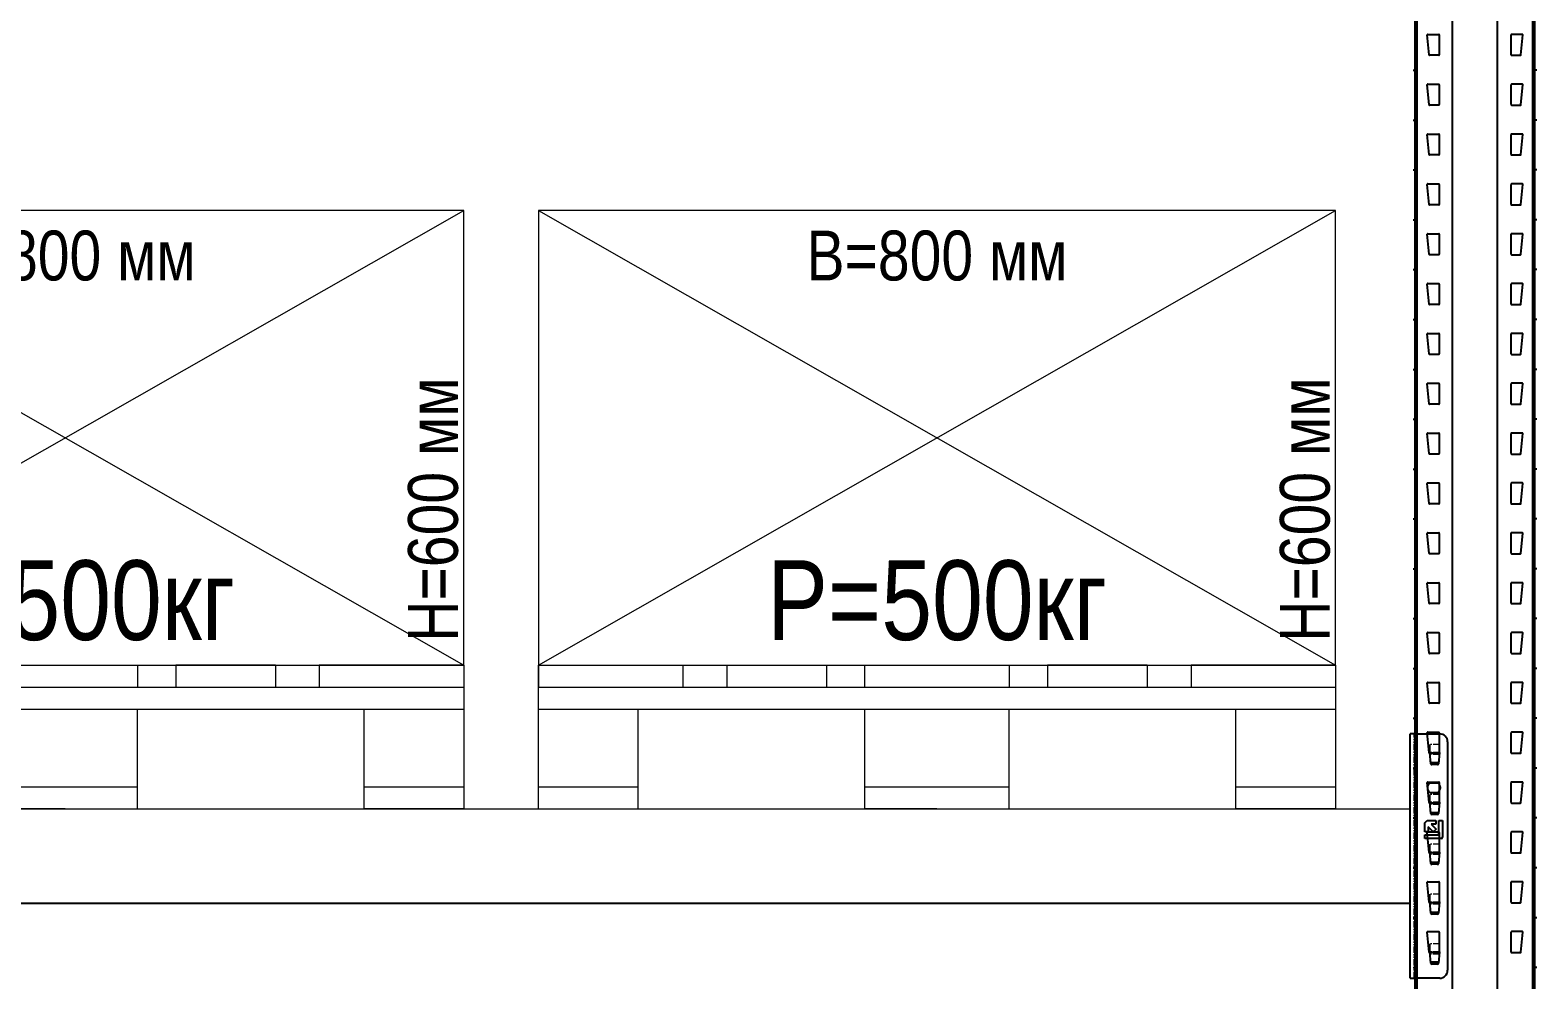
# Model space of a CAD drawing. Header units: millimetres. Extents: x 2140 to 223837, y 2113 to 170313.
# Drawn here: x 221422 to 222934, y 119832 to 120785 of the extents above; entities that cross this region are included whole.
import ezdxf

# ---------------------------------------------------------------- set-up
doc = ezdxf.new("R2010")
doc.units = ezdxf.units.MM
doc.linetypes.add('PHANTOM', pattern=[12.7, 6.35, -1.27, 1.27, -1.27, 1.27, -1.27])
for name, color, linetype, lineweight in [('1.Балка', 5, 'Continuous', 0), ('20.Груз', 7, 'Continuous', 0), ('25.Размера', 7, 'Continuous', 0), ('37.Паллеты', 32, 'Continuous', 0), ('7.Поддон', 32, 'Continuous', 0)]:
    doc.layers.add(name, color=color, linetype=linetype, lineweight=lineweight)
doc.layers.add('2.Стойка', color=7, linetype='Continuous')
doc.styles.add('Arial Narrow', font='ARIALN.TTF')
doc.styles.add('GOST', font='isocpeur.ttf')
doc.styles.add('Курсив', font='isocpeui.ttf')
doc.dimstyles.new('80', dxfattribs={"dimtxt": 80, "dimasz": 80, "dimexe": 0.18, "dimexo": 0, "dimgap": 20, "dimtad": 1, "dimdec": 0, "dimzin": 0, "dimdsep": 46, "dimtxsty": 'Курсив', "dimcen": 0.09, "dimadec": 0, "dimazin": 0, "dimtfac": 1, "dimtdec": 0, "dimtofl": 0, "dimtmove": 0, "dimatfit": 3, "dimfxl": 0.18, "dimtolj": 1, "dimtzin": 0, "dimarcsym": 0})
doc.dimstyles.new('blok40', dxfattribs={"dimtxt": 40, "dimasz": 80, "dimexe": 0.18, "dimexo": 0, "dimgap": 5, "dimtad": 1, "dimtoh": 1, "dimdec": 0, "dimzin": 0, "dimdsep": 46, "dimtxsty": 'GOST', "dimblk": 'NONE', "dimcen": 0.09, "dimse1": 1, "dimse2": 1, "dimsd1": 1, "dimsd2": 1, "dimadec": 0, "dimazin": 0, "dimtfac": 1, "dimtdec": 0, "dimtofl": 0, "dimtmove": 0, "dimatfit": 2, "dimldrblk": 'NONE', "dimfxl": 0.18, "dimtolj": 1, "dimtzin": 0, "dimarcsym": 0})

# ---------------------------------------------------------------- blocks, each defined once
blk = doc.blocks.new('*U494')
at = {"layer": '2.Стойка', "color": 0, "linetype": 'ByBlock'}
for p, q in [((-120, 0), (-120, 12200)), ((-118, 0), (-118, 12200)), ((-82.7, 0), (-82.7, 12200)), ((-37.3, 0), (-37.3, 12200)), ((-2, 0), (-2, 12200)), ((0, 0), (0, 12200)), ((-106.1, 11030.5), (-108, 11050.5)), ((-107.5, 11051), (-96.5, 11051)), ((-96, 11050.5), (-96, 11030.5)), ((-24, 11050.5), (-24, 11030.5)), ((-12.5, 11051), (-23.5, 11051)), ((-13.9, 11030.5), (-12, 11050.5)), ((-96.5, 11030), (-105.6, 11030)), ((-23.5, 11030), (-14.4, 11030)), ((-122, 11015), (-118, 11015)), ((-120, 11020.5), (-118, 11020.5)), ((-120, 11009.5), (-118, 11009.5)), ((0, 11020.5), (-2, 11020.5)), ((2, 11015), (-2, 11015)), ((0, 11009.5), (-2, 11009.5)), ((-106.1, 10980.5), (-108, 11000.5)), ((-107.5, 11001), (-96.5, 11001)), ((-96, 11000.5), (-96, 10980.5)), ((-24, 11000.5), (-24, 10980.5)), ((-12.5, 11001), (-23.5, 11001)), ((-13.9, 10980.5), (-12, 11000.5)), ((-96.5, 10980), (-105.6, 10980)), ((-23.5, 10980), (-14.4, 10980)), ((-122, 10965), (-118, 10965)), ((-120, 10970.5), (-118, 10970.5)), ((0, 10970.5), (-2, 10970.5)), ((2, 10965), (-2, 10965)), ((-120, 10959.5), (-118, 10959.5)), ((-106.1, 10930.5), (-108, 10950.5)), ((-107.5, 10951), (-96.5, 10951)), ((-96, 10950.5), (-96, 10930.5)), ((-24, 10950.5), (-24, 10930.5)), ((-12.5, 10951), (-23.5, 10951)), ((-13.9, 10930.5), (-12, 10950.5)), ((0, 10959.5), (-2, 10959.5)), ((-120, 10920.5), (-118, 10920.5)), ((-96.5, 10930), (-105.6, 10930)), ((-23.5, 10930), (-14.4, 10930)), ((0, 10920.5), (-2, 10920.5)), ((-122, 10915), (-118, 10915)), ((-120, 10909.5), (-118, 10909.5)), ((2, 10915), (-2, 10915)), ((0, 10909.5), (-2, 10909.5)), ((-106.1, 10880.5), (-108, 10900.5)), ((-107.5, 10901), (-96.5, 10901)), ((-96, 10900.5), (-96, 10880.5)), ((-24, 10900.5), (-24, 10880.5)), ((-12.5, 10901), (-23.5, 10901)), ((-13.9, 10880.5), (-12, 10900.5)), ((-96.5, 10880), (-105.6, 10880)), ((-23.5, 10880), (-14.4, 10880)), ((-122, 10865), (-118, 10865)), ((-120, 10870.5), (-118, 10870.5)), ((-120, 10859.5), (-118, 10859.5)), ((0, 10870.5), (-2, 10870.5)), ((2, 10865), (-2, 10865)), ((0, 10859.5), (-2, 10859.5)), ((-106.1, 10830.5), (-108, 10850.5)), ((-107.5, 10851), (-96.5, 10851)), ((-96, 10850.5), (-96, 10830.5)), ((-24, 10850.5), (-24, 10830.5)), ((-12.5, 10851), (-23.5, 10851)), ((-13.9, 10830.5), (-12, 10850.5)), ((-96.5, 10830), (-105.6, 10830)), ((-23.5, 10830), (-14.4, 10830)), ((-122, 10815), (-118, 10815)), ((-120, 10820.5), (-118, 10820.5)), ((0, 10820.5), (-2, 10820.5)), ((2, 10815), (-2, 10815)), ((-120, 10809.5), (-118, 10809.5)), ((-106.1, 10780.5), (-108, 10800.5)), ((-107.5, 10801), (-96.5, 10801)), ((-96, 10800.5), (-96, 10780.5)), ((-24, 10800.5), (-24, 10780.5)), ((-12.5, 10801), (-23.5, 10801)), ((-13.9, 10780.5), (-12, 10800.5)), ((0, 10809.5), (-2, 10809.5)), ((-120, 10770.5), (-118, 10770.5)), ((-96.5, 10780), (-105.6, 10780)), ((-23.5, 10780), (-14.4, 10780)), ((0, 10770.5), (-2, 10770.5)), ((-122, 10765), (-118, 10765)), ((-120, 10759.5), (-118, 10759.5)), ((2, 10765), (-2, 10765)), ((0, 10759.5), (-2, 10759.5)), ((-106.1, 10730.5), (-108, 10750.5)), ((-107.5, 10751), (-96.5, 10751)), ((-96, 10750.5), (-96, 10730.5)), ((-24, 10750.5), (-24, 10730.5)), ((-12.5, 10751), (-23.5, 10751)), ((-13.9, 10730.5), (-12, 10750.5)), ((-96.5, 10730), (-105.6, 10730)), ((-23.5, 10730), (-14.4, 10730)), ((-122, 10715), (-118, 10715)), ((-120, 10720.5), (-118, 10720.5)), ((-120, 10709.5), (-118, 10709.5)), ((0, 10720.5), (-2, 10720.5)), ((2, 10715), (-2, 10715)), ((0, 10709.5), (-2, 10709.5)), ((-106.1, 10680.5), (-108, 10700.5)), ((-107.5, 10701), (-96.5, 10701)), ((-96, 10700.5), (-96, 10680.5)), ((-24, 10700.5), (-24, 10680.5)), ((-12.5, 10701), (-23.5, 10701)), ((-13.9, 10680.5), (-12, 10700.5)), ((-96.5, 10680), (-105.6, 10680)), ((-23.5, 10680), (-14.4, 10680)), ((-122, 10665), (-118, 10665)), ((-120, 10670.5), (-118, 10670.5)), ((0, 10670.5), (-2, 10670.5)), ((2, 10665), (-2, 10665)), ((-120, 10659.5), (-118, 10659.5)), ((-106.1, 10630.5), (-108, 10650.5)), ((-107.5, 10651), (-96.5, 10651)), ((-96, 10650.5), (-96, 10630.5)), ((-24, 10650.5), (-24, 10630.5)), ((-12.5, 10651), (-23.5, 10651)), ((-13.9, 10630.5), (-12, 10650.5)), ((0, 10659.5), (-2, 10659.5)), ((-120, 10620.5), (-118, 10620.5)), ((-96.5, 10630), (-105.6, 10630)), ((-23.5, 10630), (-14.4, 10630)), ((0, 10620.5), (-2, 10620.5)), ((-122, 10615), (-118, 10615)), ((-120, 10609.5), (-118, 10609.5)), ((-106.1, 10580.5), (-108, 10600.5)), ((-107.5, 10601), (-96.5, 10601)), ((-96, 10600.5), (-96, 10580.5)), ((-24, 10600.5), (-24, 10580.5)), ((-12.5, 10601), (-23.5, 10601)), ((-13.9, 10580.5), (-12, 10600.5)), ((2, 10615), (-2, 10615)), ((0, 10609.5), (-2, 10609.5)), ((-120, 10570.5), (-118, 10570.5)), ((-96.5, 10580), (-105.6, 10580)), ((-23.5, 10580), (-14.4, 10580)), ((0, 10570.5), (-2, 10570.5)), ((-122, 10565), (-118, 10565)), ((-120, 10559.5), (-118, 10559.5)), ((2, 10565), (-2, 10565)), ((0, 10559.5), (-2, 10559.5)), ((-106.1, 10530.5), (-108, 10550.5)), ((-107.5, 10551), (-96.5, 10551)), ((-96, 10550.5), (-96, 10530.5)), ((-24, 10550.5), (-24, 10530.5)), ((-12.5, 10551), (-23.5, 10551)), ((-13.9, 10530.5), (-12, 10550.5)), ((-96.5, 10530), (-105.6, 10530)), ((-23.5, 10530), (-14.4, 10530)), ((-122, 10515), (-118, 10515)), ((-120, 10520.5), (-118, 10520.5)), ((0, 10520.5), (-2, 10520.5)), ((2, 10515), (-2, 10515)), ((-120, 10509.5), (-118, 10509.5)), ((-106.1, 10480.5), (-108, 10500.5)), ((-107.5, 10501), (-96.5, 10501)), ((-96, 10500.5), (-96, 10480.5)), ((-24, 10500.5), (-24, 10480.5)), ((-12.5, 10501), (-23.5, 10501)), ((-13.9, 10480.5), (-12, 10500.5)), ((0, 10509.5), (-2, 10509.5)), ((-96.5, 10480), (-105.6, 10480)), ((-23.5, 10480), (-14.4, 10480)), ((-122, 10465), (-118, 10465)), ((-120, 10470.5), (-118, 10470.5)), ((0, 10470.5), (-2, 10470.5)), ((2, 10465), (-2, 10465)), ((-120, 10459.5), (-118, 10459.5)), ((-106.1, 10430.5), (-108, 10450.5)), ((-107.5, 10451), (-96.5, 10451)), ((-96, 10450.5), (-96, 10430.5)), ((-24, 10450.5), (-24, 10430.5)), ((-12.5, 10451), (-23.5, 10451)), ((-13.9, 10430.5), (-12, 10450.5)), ((0, 10459.5), (-2, 10459.5)), ((-120, 10420.5), (-118, 10420.5)), ((-96.5, 10430), (-105.6, 10430)), ((-23.5, 10430), (-14.4, 10430)), ((0, 10420.5), (-2, 10420.5)), ((-122, 10415), (-118, 10415)), ((-120, 10409.5), (-118, 10409.5)), ((2, 10415), (-2, 10415)), ((0, 10409.5), (-2, 10409.5)), ((-106.1, 10380.5), (-108, 10400.5)), ((-107.5, 10401), (-96.5, 10401)), ((-96, 10400.5), (-96, 10380.5)), ((-24, 10400.5), (-24, 10380.5)), ((-12.5, 10401), (-23.5, 10401)), ((-13.9, 10380.5), (-12, 10400.5)), ((-96.5, 10380), (-105.6, 10380)), ((-23.5, 10380), (-14.4, 10380)), ((-122, 10365), (-118, 10365)), ((-120, 10370.5), (-118, 10370.5)), ((-120, 10359.5), (-118, 10359.5)), ((0, 10370.5), (-2, 10370.5)), ((2, 10365), (-2, 10365)), ((0, 10359.5), (-2, 10359.5)), ((-106.1, 10330.5), (-108, 10350.5)), ((-107.5, 10351), (-96.5, 10351)), ((-96, 10350.5), (-96, 10330.5)), ((-24, 10350.5), (-24, 10330.5)), ((-12.5, 10351), (-23.5, 10351)), ((-13.9, 10330.5), (-12, 10350.5)), ((-96.5, 10330), (-105.6, 10330)), ((-23.5, 10330), (-14.4, 10330)), ((-122, 10315), (-118, 10315)), ((-120, 10320.5), (-118, 10320.5)), ((0, 10320.5), (-2, 10320.5)), ((2, 10315), (-2, 10315)), ((-120, 10309.5), (-118, 10309.5)), ((-106.1, 10280.5), (-108, 10300.5)), ((-107.5, 10301), (-96.5, 10301)), ((-96, 10300.5), (-96, 10280.5)), ((-24, 10300.5), (-24, 10280.5)), ((-12.5, 10301), (-23.5, 10301)), ((-13.9, 10280.5), (-12, 10300.5)), ((0, 10309.5), (-2, 10309.5)), ((-120, 10270.5), (-118, 10270.5)), ((-96.5, 10280), (-105.6, 10280)), ((-23.5, 10280), (-14.4, 10280)), ((0, 10270.5), (-2, 10270.5)), ((-122, 10265), (-118, 10265)), ((-120, 10259.5), (-118, 10259.5)), ((2, 10265), (-2, 10265)), ((0, 10259.5), (-2, 10259.5)), ((-106.1, 10230.5), (-108, 10250.5)), ((-107.5, 10251), (-96.5, 10251)), ((-96, 10250.5), (-96, 10230.5)), ((-24, 10250.5), (-24, 10230.5)), ((-12.5, 10251), (-23.5, 10251)), ((-13.9, 10230.5), (-12, 10250.5)), ((-96.5, 10230), (-105.6, 10230)), ((-23.5, 10230), (-14.4, 10230)), ((-122, 10215), (-118, 10215)), ((-120, 10220.5), (-118, 10220.5)), ((-120, 10209.5), (-118, 10209.5)), ((0, 10220.5), (-2, 10220.5)), ((2, 10215), (-2, 10215)), ((0, 10209.5), (-2, 10209.5)), ((-106.1, 10180.5), (-108, 10200.5)), ((-107.5, 10201), (-96.5, 10201)), ((-96, 10200.5), (-96, 10180.5)), ((-24, 10200.5), (-24, 10180.5)), ((-12.5, 10201), (-23.5, 10201)), ((-13.9, 10180.5), (-12, 10200.5)), ((-96.5, 10180), (-105.6, 10180)), ((-23.5, 10180), (-14.4, 10180)), ((-122, 10165), (-118, 10165)), ((-120, 10170.5), (-118, 10170.5)), ((0, 10170.5), (-2, 10170.5)), ((2, 10165), (-2, 10165)), ((-120, 10159.5), (-118, 10159.5)), ((-106.1, 10130.5), (-108, 10150.5)), ((-107.5, 10151), (-96.5, 10151)), ((-96, 10150.5), (-96, 10130.5)), ((-24, 10150.5), (-24, 10130.5)), ((-12.5, 10151), (-23.5, 10151)), ((-13.9, 10130.5), (-12, 10150.5)), ((0, 10159.5), (-2, 10159.5)), ((-120, 10120.5), (-118, 10120.5)), ((-96.5, 10130), (-105.6, 10130)), ((-23.5, 10130), (-14.4, 10130)), ((0, 10120.5), (-2, 10120.5)), ((-122, 10115), (-118, 10115)), ((-120, 10109.5), (-118, 10109.5)), ((2, 10115), (-2, 10115)), ((0, 10109.5), (-2, 10109.5))]:
    blk.add_line(p, q, dxfattribs=at)
for centre, start, end in [((-107.5, 11050.5), 90, 185.4403), ((-96.5, 11050.5), 0, 90), ((-23.5, 11050.5), 90, 180), ((-12.5, 11050.5), 354.5597, 90), ((-105.6, 11030.5), 185.4403, 270), ((-96.5, 11030.5), 270, 0), ((-23.5, 11030.5), 180, 270), ((-14.4, 11030.5), 270, 354.5597), ((-107.5, 11000.5), 90, 185.4403), ((-96.5, 11000.5), 0, 90), ((-23.5, 11000.5), 90, 180), ((-12.5, 11000.5), 354.5597, 90), ((-105.6, 10980.5), 185.4403, 270), ((-96.5, 10980.5), 270, 0), ((-23.5, 10980.5), 180, 270), ((-14.4, 10980.5), 270, 354.5597), ((-107.5, 10950.5), 90, 185.4403), ((-96.5, 10950.5), 0, 90), ((-23.5, 10950.5), 90, 180), ((-12.5, 10950.5), 354.5597, 90), ((-105.6, 10930.5), 185.4403, 270), ((-96.5, 10930.5), 270, 0), ((-23.5, 10930.5), 180, 270), ((-14.4, 10930.5), 270, 354.5597), ((-107.5, 10900.5), 90, 185.4403), ((-96.5, 10900.5), 0, 90), ((-23.5, 10900.5), 90, 180), ((-12.5, 10900.5), 354.5597, 90), ((-105.6, 10880.5), 185.4403, 270), ((-96.5, 10880.5), 270, 0), ((-23.5, 10880.5), 180, 270), ((-14.4, 10880.5), 270, 354.5597), ((-107.5, 10850.5), 90, 185.4403), ((-96.5, 10850.5), 0, 90), ((-23.5, 10850.5), 90, 180), ((-12.5, 10850.5), 354.5597, 90), ((-105.6, 10830.5), 185.4403, 270), ((-96.5, 10830.5), 270, 0), ((-23.5, 10830.5), 180, 270), ((-14.4, 10830.5), 270, 354.5597), ((-107.5, 10800.5), 90, 185.4403), ((-96.5, 10800.5), 0, 90), ((-23.5, 10800.5), 90, 180), ((-12.5, 10800.5), 354.5597, 90), ((-105.6, 10780.5), 185.4403, 270), ((-96.5, 10780.5), 270, 0), ((-23.5, 10780.5), 180, 270), ((-14.4, 10780.5), 270, 354.5597), ((-107.5, 10750.5), 90, 185.4403), ((-96.5, 10750.5), 0, 90), ((-23.5, 10750.5), 90, 180), ((-12.5, 10750.5), 354.5597, 90), ((-105.6, 10730.5), 185.4403, 270), ((-96.5, 10730.5), 270, 0), ((-23.5, 10730.5), 180, 270), ((-14.4, 10730.5), 270, 354.5597), ((-107.5, 10700.5), 90, 185.4403), ((-96.5, 10700.5), 0, 90), ((-23.5, 10700.5), 90, 180), ((-12.5, 10700.5), 354.5597, 90), ((-105.6, 10680.5), 185.4403, 270), ((-96.5, 10680.5), 270, 0), ((-23.5, 10680.5), 180, 270), ((-14.4, 10680.5), 270, 354.5597), ((-107.5, 10650.5), 90, 185.4403), ((-96.5, 10650.5), 0, 90), ((-23.5, 10650.5), 90, 180), ((-12.5, 10650.5), 354.5597, 90), ((-105.6, 10630.5), 185.4403, 270), ((-96.5, 10630.5), 270, 0), ((-23.5, 10630.5), 180, 270), ((-14.4, 10630.5), 270, 354.5597), ((-107.5, 10600.5), 90, 185.4403), ((-96.5, 10600.5), 0, 90), ((-23.5, 10600.5), 90, 180), ((-12.5, 10600.5), 354.5597, 90), ((-105.6, 10580.5), 185.4403, 270), ((-96.5, 10580.5), 270, 0), ((-23.5, 10580.5), 180, 270), ((-14.4, 10580.5), 270, 354.5597), ((-107.5, 10550.5), 90, 185.4403), ((-96.5, 10550.5), 0, 90), ((-23.5, 10550.5), 90, 180), ((-12.5, 10550.5), 354.5597, 90), ((-105.6, 10530.5), 185.4403, 270), ((-96.5, 10530.5), 270, 0), ((-23.5, 10530.5), 180, 270), ((-14.4, 10530.5), 270, 354.5597), ((-107.5, 10500.5), 90, 185.4403), ((-96.5, 10500.5), 0, 90), ((-23.5, 10500.5), 90, 180), ((-12.5, 10500.5), 354.5597, 90), ((-105.6, 10480.5), 185.4403, 270), ((-96.5, 10480.5), 270, 0), ((-23.5, 10480.5), 180, 270), ((-14.4, 10480.5), 270, 354.5597), ((-107.5, 10450.5), 90, 185.4403), ((-96.5, 10450.5), 0, 90), ((-23.5, 10450.5), 90, 180), ((-12.5, 10450.5), 354.5597, 90), ((-105.6, 10430.5), 185.4403, 270), ((-96.5, 10430.5), 270, 0), ((-23.5, 10430.5), 180, 270), ((-14.4, 10430.5), 270, 354.5597), ((-107.5, 10400.5), 90, 185.4403), ((-96.5, 10400.5), 0, 90), ((-23.5, 10400.5), 90, 180), ((-12.5, 10400.5), 354.5597, 90), ((-105.6, 10380.5), 185.4403, 270), ((-96.5, 10380.5), 270, 0), ((-23.5, 10380.5), 180, 270), ((-14.4, 10380.5), 270, 354.5597), ((-107.5, 10350.5), 90, 185.4403), ((-96.5, 10350.5), 0, 90), ((-23.5, 10350.5), 90, 180), ((-12.5, 10350.5), 354.5597, 90), ((-105.6, 10330.5), 185.4403, 270), ((-96.5, 10330.5), 270, 0), ((-23.5, 10330.5), 180, 270), ((-14.4, 10330.5), 270, 354.5597), ((-107.5, 10300.5), 90, 185.4403), ((-96.5, 10300.5), 0, 90), ((-23.5, 10300.5), 90, 180), ((-12.5, 10300.5), 354.5597, 90), ((-105.6, 10280.5), 185.4403, 270), ((-96.5, 10280.5), 270, 0), ((-23.5, 10280.5), 180, 270), ((-14.4, 10280.5), 270, 354.5597), ((-107.5, 10250.5), 90, 185.4403), ((-96.5, 10250.5), 0, 90), ((-23.5, 10250.5), 90, 180), ((-12.5, 10250.5), 354.5597, 90), ((-105.6, 10230.5), 185.4403, 270), ((-96.5, 10230.5), 270, 0), ((-23.5, 10230.5), 180, 270), ((-14.4, 10230.5), 270, 354.5597), ((-107.5, 10200.5), 90, 185.4403), ((-96.5, 10200.5), 0, 90), ((-23.5, 10200.5), 90, 180), ((-12.5, 10200.5), 354.5597, 90), ((-105.6, 10180.5), 185.4403, 270), ((-96.5, 10180.5), 270, 0), ((-23.5, 10180.5), 180, 270), ((-14.4, 10180.5), 270, 354.5597), ((-107.5, 10150.5), 90, 185.4403), ((-96.5, 10150.5), 0, 90), ((-23.5, 10150.5), 90, 180), ((-12.5, 10150.5), 354.5597, 90), ((-105.6, 10130.5), 185.4403, 270), ((-96.5, 10130.5), 270, 0), ((-23.5, 10130.5), 180, 270), ((-14.4, 10130.5), 270, 354.5597)]:
    blk.add_arc(centre, 0.5, start, end, dxfattribs=at)
blk = doc.blocks.new('*U1726')
at = {"layer": '1.Балка', "color": 0, "linetype": 'Continuous', "lineweight": 25}
for p, q in [((2705, -210.7), (2705, 34.3)), ((2712.5, 34.3), (2705, 34.3)), ((2712.5, 34.3), (2734.5, 34.3)), ((2724.6, 15.8), (2724.6, 23.6)), ((2725.6, 4.4), (2724.6, 15.8)), ((2734.2, 15.8), (2733.2, 4.4)), ((2734.2, 15.8), (2734.2, 23.6)), ((2742.5, 26.3), (2742.5, -202.7)), ((2732.4, 5.3), (2726.4, 5.3)), ((2732.2, 3.5), (2726.6, 3.5)), ((2724.9, -14.7), (2732.5, -14.7)), ((2724.6, -34.2), (2724.6, -26.4)), ((2732.5, -24.7), (2724.9, -24.7)), ((2734.2, -34.2), (2734.2, -26.4)), ((2725.6, -45.6), (2724.6, -34.2)), ((2732.4, -44.7), (2726.4, -44.7)), ((2734.2, -34.2), (2733.2, -45.6)), ((2719.5, -54.9), (2721.8, -52.7)), ((2719.5, -63.9), (2719.5, -54.9)), ((2721.8, -52.7), (2730.8, -52.7)), ((2728, -64), (2723, -59)), ((2723, -59), (2723, -63.9)), ((2725.8, -56.2), (2730.9, -61.2)), ((2730.8, -56.2), (2725.8, -56.2)), ((2732.2, -46.5), (2726.6, -46.5)), ((2730.8, -52.7), (2730.8, -56.2)), ((2733.8, -66.9), (2733.8, -52.7)), ((2733.8, -52.7), (2737.5, -52.7)), ((2737.5, -52.7), (2737.5, -69.2)), ((2723, -63.9), (2719.5, -63.9)), ((2719.5, -70.7), (2719.5, -66.9)), ((2719.5, -66.9), (2733.8, -66.9)), ((2736, -70.7), (2719.5, -70.7)), ((2730.9, -61.2), (2728, -64)), ((2724.6, -84.2), (2724.6, -76.4)), ((2725.6, -95.6), (2724.6, -84.2)), ((2734.2, -84.2), (2733.2, -95.6)), ((2734.2, -84.2), (2734.2, -76.4)), ((2732.4, -94.7), (2726.4, -94.7)), ((2732.2, -96.5), (2726.6, -96.5)), ((2705, -135.7), (5, -135.7)), ((2724.6, -134.2), (2724.6, -126.4)), ((2725.6, -145.6), (2724.6, -134.2)), ((2734.2, -134.2), (2733.2, -145.6)), ((2734.2, -134.2), (2734.2, -126.4)), ((2732.4, -144.7), (2726.4, -144.7)), ((2732.2, -146.5), (2726.6, -146.5)), ((2724.6, -184.2), (2724.6, -176.4)), ((2734.2, -184.2), (2734.2, -176.4)), ((2725.6, -195.6), (2724.6, -184.2)), ((2732.4, -194.7), (2726.4, -194.7)), ((2732.2, -196.5), (2726.6, -196.5)), ((2734.2, -184.2), (2733.2, -195.6)), ((2705, -210.7), (2712.5, -210.7)), ((2734.5, -210.7), (2712.5, -210.7))]:
    blk.add_line(p, q, dxfattribs=at)
at = {"layer": '1.Балка', "color": 0, "linetype": 'PHANTOM', "lineweight": 18}
for p, q in [((2709, -210.7), (2709, 34.3)), ((2734.2, 23.6), (2724.6, 23.6)), ((2734.2, 15.7), (2724.6, 15.7)), ((2734.1, 14.7), (2724.7, 14.7)), ((2734, 13.5), (2724.8, 13.5)), ((2734.2, -26.4), (2724.6, -26.4)), ((2734.2, -34.3), (2724.6, -34.3)), ((2734.1, -35.3), (2724.7, -35.3)), ((2734, -36.5), (2724.8, -36.5)), ((2734.2, -76.4), (2724.6, -76.4)), ((2734.2, -84.3), (2724.6, -84.3)), ((2734.1, -85.3), (2724.7, -85.3)), ((2734, -86.5), (2724.8, -86.5)), ((2734.2, -126.4), (2724.6, -126.4)), ((2734.2, -134.3), (2724.6, -134.3)), ((2734.1, -135.3), (2724.7, -135.3)), ((2734, -136.5), (2724.8, -136.5)), ((2734.2, -176.4), (2724.6, -176.4)), ((2734.2, -184.3), (2724.6, -184.3)), ((2734.1, -185.3), (2724.7, -185.3)), ((2734, -186.5), (2724.8, -186.5))]:
    blk.add_line(p, q, dxfattribs=at)
at = {"layer": '1.Балка', "color": 0}
blk.add_line((5, -40.7), (2705, -40.7), dxfattribs=at)
at = {"layer": '1.Балка', "color": 0, "linetype": 'Continuous', "lineweight": 25}
for centre, radius, start, end in [((2734.5, 26.3), 8, 0.0004, 89.9997), ((2726.4, 6.3), 0.99, 185.9117, 270.8038), ((2726.6, 4.5), 1.03, 183.6643, 268.5085), ((2726.6, 4.5), 1, 185.0015, 269.9986), ((2732.2, 4.5), 1.03, 271.4915, 356.3357), ((2732.2, 4.5), 1, 269.9955, 355.0045), ((2732.4, 6.3), 0.99, 269.1962, 354.0883), ((2728.2, -19.7), 6, 123.5568, 236.4432), ((2729.2, -19.7), 6, 303.5568, 56.4432), ((2726.4, -43.7), 0.99, 185.9116, 270.8034), ((2732.4, -43.7), 0.99, 269.1966, 354.0884), ((2726.6, -45.5), 1.03, 183.6646, 268.5085), ((2726.6, -45.5), 1, 185.0015, 269.9986), ((2732.2, -45.5), 1.03, 271.4915, 356.3354), ((2732.2, -45.5), 1, 269.9955, 355.0045), ((2736, -69.2), 1.5, 270, 359.9996), ((2726.4, -93.7), 0.99, 185.9118, 270.8034), ((2726.6, -95.5), 1.03, 183.6645, 268.5084), ((2726.6, -95.5), 1, 185.0015, 269.9986), ((2732.2, -95.5), 1.03, 271.4916, 356.3355), ((2732.2, -95.5), 1, 269.9955, 355.0044), ((2732.4, -93.7), 0.99, 269.1966, 354.0882), ((2726.4, -143.7), 0.99, 185.9119, 270.8034), ((2726.6, -145.5), 1.03, 183.6645, 268.5083), ((2726.6, -145.5), 1, 185.0015, 269.9986), ((2732.2, -145.5), 1.03, 271.4917, 356.3355), ((2732.2, -145.5), 1, 269.9955, 355.0045), ((2732.4, -143.7), 0.99, 269.1966, 354.0881), ((2726.4, -193.7), 0.99, 185.9116, 270.8034), ((2726.6, -195.5), 1.03, 183.6643, 268.5085), ((2726.6, -195.5), 1, 185.0015, 269.9986), ((2732.2, -195.5), 1.03, 271.4915, 356.3357), ((2732.2, -195.5), 1, 269.9955, 355.0045), ((2732.4, -193.7), 0.99, 269.1966, 354.0884), ((2734.5, -202.7), 8, 270.0003, 359.9996)]:
    blk.add_arc(centre, radius, start, end, dxfattribs=at)
blk = doc.blocks.new('*D1596')
at = {"layer": 'Defpoints', "color": 0, "linetype": 'ByBlock', "transparency": 16777216}
for p in [(1350, 500, 0), (1350, 0, 0), (1350, 0)]:
    blk.add_point(p, dxfattribs=at)
at = {"layer": '25.Размера', "color": 0, "linetype": 'ByBlock', "transparency": 16777216, "insert": (1350, 208.6), "char_height": 80, "attachment_point": 5, "style": 'Arial Narrow'}
blk.add_mtext('\\A1;Р=500кг', dxfattribs=at)
blk = doc.blocks.new('поддон')
at = {"layer": '7.Поддон', "color": 0, "linetype": 'ByBlock'}
for p, q in [((0, 0), (0, 144)), ((0, 144), (0, 122)), ((0, 144), (145, 144)), ((145, 144), (145, 122)), ((189, 144), (289, 144)), ((189, 144), (189, 122)), ((289, 144), (289, 122)), ((327.5, 122), (327.5, 144)), ((327.5, 144), (472.5, 144)), ((472.5, 144), (472.5, 122)), ((611, 144), (511, 144)), ((511, 144), (511, 122)), ((611, 144), (611, 122)), ((800, 144), (655, 144)), ((655, 144), (655, 122)), ((800, 144), (800, 0)), ((0, 122), (800, 122)), ((0, 100), (800, 100)), ((100, 0), (100, 100)), ((327.5, 0), (327.5, 100)), ((472.5, 0), (472.5, 100)), ((700, 0), (700, 100)), ((0, 22), (100, 22)), ((327.5, 22), (472.5, 22)), ((700, 22), (800, 22)), ((0, 0), (100, 0)), ((400, 0), (327.5, 0)), ((400, 0), (472.5, 0)), ((800, 0), (700, 0))]:
    blk.add_line(p, q, dxfattribs=at)
blk = doc.blocks.new('*D1597')
at = {"layer": 'Defpoints', "color": 0, "linetype": 'ByBlock', "transparency": 16777216}
for p in [(950, 600), (1750, 600), (1750, 600)]:
    blk.add_point(p, dxfattribs=at)
at = {"layer": '25.Размера', "color": 0, "linetype": 'ByBlock', "transparency": 16777216, "insert": (1350, 554.5), "char_height": 50, "attachment_point": 5, "style": 'Arial Narrow'}
blk.add_mtext('\\A1;В=800 мм', dxfattribs=at)
blk = doc.blocks.new('_None')
blk = doc.blocks.new('*D1598')
at = {"layer": 'Defpoints', "color": 0, "linetype": 'ByBlock', "transparency": 16777216}
for p in [(1750, 600), (1750, 600), (1750, 0)]:
    blk.add_point(p, dxfattribs=at)
at = {"layer": '25.Размера', "color": 0, "linetype": 'ByBlock', "transparency": 16777216, "insert": (1719.5, 300), "char_height": 50, "attachment_point": 5, "rotation": 90, "style": 'Arial Narrow'}
blk.add_mtext('\\A1;Н=600 мм', dxfattribs=at)
blk = doc.blocks.new('*D1599')
at = {"layer": 'Defpoints', "color": 0, "linetype": 'ByBlock', "transparency": 16777216}
for p in [(2225, 500, 0), (2225, 0, 0), (2225, 0)]:
    blk.add_point(p, dxfattribs=at)
at = {"layer": '25.Размера', "color": 0, "linetype": 'ByBlock', "transparency": 16777216, "insert": (2225, 208.6), "char_height": 80, "attachment_point": 5, "style": 'Arial Narrow'}
blk.add_mtext('\\A1;Р=500кг', dxfattribs=at)
blk = doc.blocks.new('*D1600')
at = {"layer": 'Defpoints', "color": 0, "linetype": 'ByBlock', "transparency": 16777216}
for p in [(1825, 600), (2625, 600), (2625, 600)]:
    blk.add_point(p, dxfattribs=at)
at = {"layer": '25.Размера', "color": 0, "linetype": 'ByBlock', "transparency": 16777216, "insert": (2225, 554.5), "char_height": 50, "attachment_point": 5, "style": 'Arial Narrow'}
blk.add_mtext('\\A1;В=800 мм', dxfattribs=at)
blk = doc.blocks.new('*D1601')
at = {"layer": 'Defpoints', "color": 0, "linetype": 'ByBlock', "transparency": 16777216}
for p in [(2625, 600), (2625, 600), (2625, 0)]:
    blk.add_point(p, dxfattribs=at)
at = {"layer": '25.Размера', "color": 0, "linetype": 'ByBlock', "transparency": 16777216, "insert": (2594.5, 300), "char_height": 50, "attachment_point": 5, "rotation": 90, "style": 'Arial Narrow'}
blk.add_mtext('\\A1;Н=600 мм', dxfattribs=at)
blk = doc.blocks.new('*U1587')
at = {"layer": '20.Груз', "color": 0, "linetype": 'ByBlock'}
for p, q in [((950, 144), (1750, 600)), ((950, 600), (1750, 144)), ((1825, 144), (2625, 600)), ((1825, 600), (2625, 144))]:
    blk.add_line(p, q, dxfattribs=at)
for points in [[(950, 144), (1750, 144), (1750, 600), (950, 600)], [(1825, 144), (2625, 144), (2625, 600), (1825, 600)]]:
    blk.add_lwpolyline(points, close=True, dxfattribs=at)
at = {"layer": '7.Поддон', "color": 0, "linetype": 'ByBlock'}
for p in [(950, 0), (1825, 0)]:
    blk.add_blockref('поддон', p, dxfattribs=at)
at = {"layer": '25.Размера', "color": 0, "linetype": 'ByBlock'}
for base, p1, p2, picture, middle in [((1750, 600), (950, 600), (1750, 600), '*D1597', (1350, 554.5)), ((2625, 600), (1825, 600), (2625, 600), '*D1600', (2225, 554.5))]:
    dim = blk.add_linear_dim(base=base, p1=p1, p2=p2, text='В=<> мм', dimstyle='blok40', override={"dimtxt": 50, "dimgap": 20, "dimtad": 4, "dimtxsty": 'Arial Narrow'}, dxfattribs=at)
    dim.commit()
    dim.dimension.update_dxf_attribs({"geometry": picture, "text_midpoint": middle})
for base, p1, p2, picture, middle in [((1750, 600), (1750, 0), (1750, 600), '*D1598', (1719.5, 300)), ((2625, 600), (2625, 0), (2625, 600), '*D1601', (2594.5, 300))]:
    dim = blk.add_linear_dim(base=base, p1=p1, p2=p2, angle=90, text='Н=<> мм', dimstyle='blok40', override={"dimtxt": 50, "dimtxsty": 'Arial Narrow'}, dxfattribs=at)
    dim.commit()
    dim.dimension.update_dxf_attribs({"geometry": picture, "text_midpoint": middle})
for base, p1, p2, picture, middle in [((1350, 0, 0), (1350, 500), (1350, 0), '*D1596', (1350, 208.6, 0)), ((2225, 0, 0), (2225, 500), (2225, 0), '*D1599', (2225, 208.6, 0))]:
    dim = blk.add_linear_dim(base=base, p1=p1, p2=p2, angle=90, text='Р=<>кг', dimstyle='80', override={"dimtih": 1, "dimtxsty": 'Arial Narrow', "dimse1": 1, "dimse2": 1, "dimsd1": 1, "dimsd2": 1, "dimtmove": 2}, dxfattribs=at)
    dim.commit()
    dim.dimension.update_dxf_attribs({"geometry": picture, "text_midpoint": middle, "dimtype": 160})

msp = doc.modelspace()

# ---------------------------------------------------------------- block references
at = {"layer": '1.Балка', "color": 1}
msp.add_blockref('*U1726', (220101.7, 120044.5), dxfattribs=at)
at = {"layer": '2.Стойка', "color": 0}
msp.add_blockref('*U494', (222931.7, 109729.5), dxfattribs=at)
at = {"layer": '37.Паллеты', "color": 244, "lineweight": 0, "true_color": 0x991b1e}
msp.add_blockref('*U1587', (220106.7, 120003.8), dxfattribs=at)

doc.saveas('drawing.dxf')
